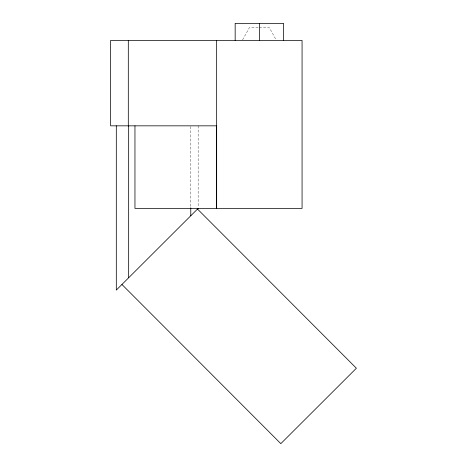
<?xml version="1.0" encoding="UTF-8"?>
<svg xmlns="http://www.w3.org/2000/svg" width="467" height="467" viewBox="0 0 467 467"><rect width="100%" height="100%" fill="white"/><g stroke="black" fill="none" stroke-linecap="round" stroke-linejoin="round"><path stroke-width="0.35" stroke-dasharray="2.33 1.75" d="M242.607 39.847L249.401 27.623L258.654 27.623M259.366 27.623L269.331 27.623L276.12 39.847M198.154 125.839L198.154 206.951M190.775 126.563L190.775 207.062"/><path stroke-width="0.7" d="M259.366 40.431L259.366 23.35M198.154 208.399L116.306 290.095L116.306 125.839M197.5 209.053L356.385 368.229L280.825 443.65L121.94 284.473M283.562 40.431L283.562 23.35L235.164 23.35L235.164 40.431M216.659 40.431L216.659 208.399L216.659 125.839L110.615 125.839L110.615 40.431L302.067 40.431L302.067 208.399L134.957 208.399L134.957 125.839M190.775 207.786L190.775 215.76M128.664 125.839L128.664 277.76M128.308 40.431L128.308 125.839"/></g></svg>
